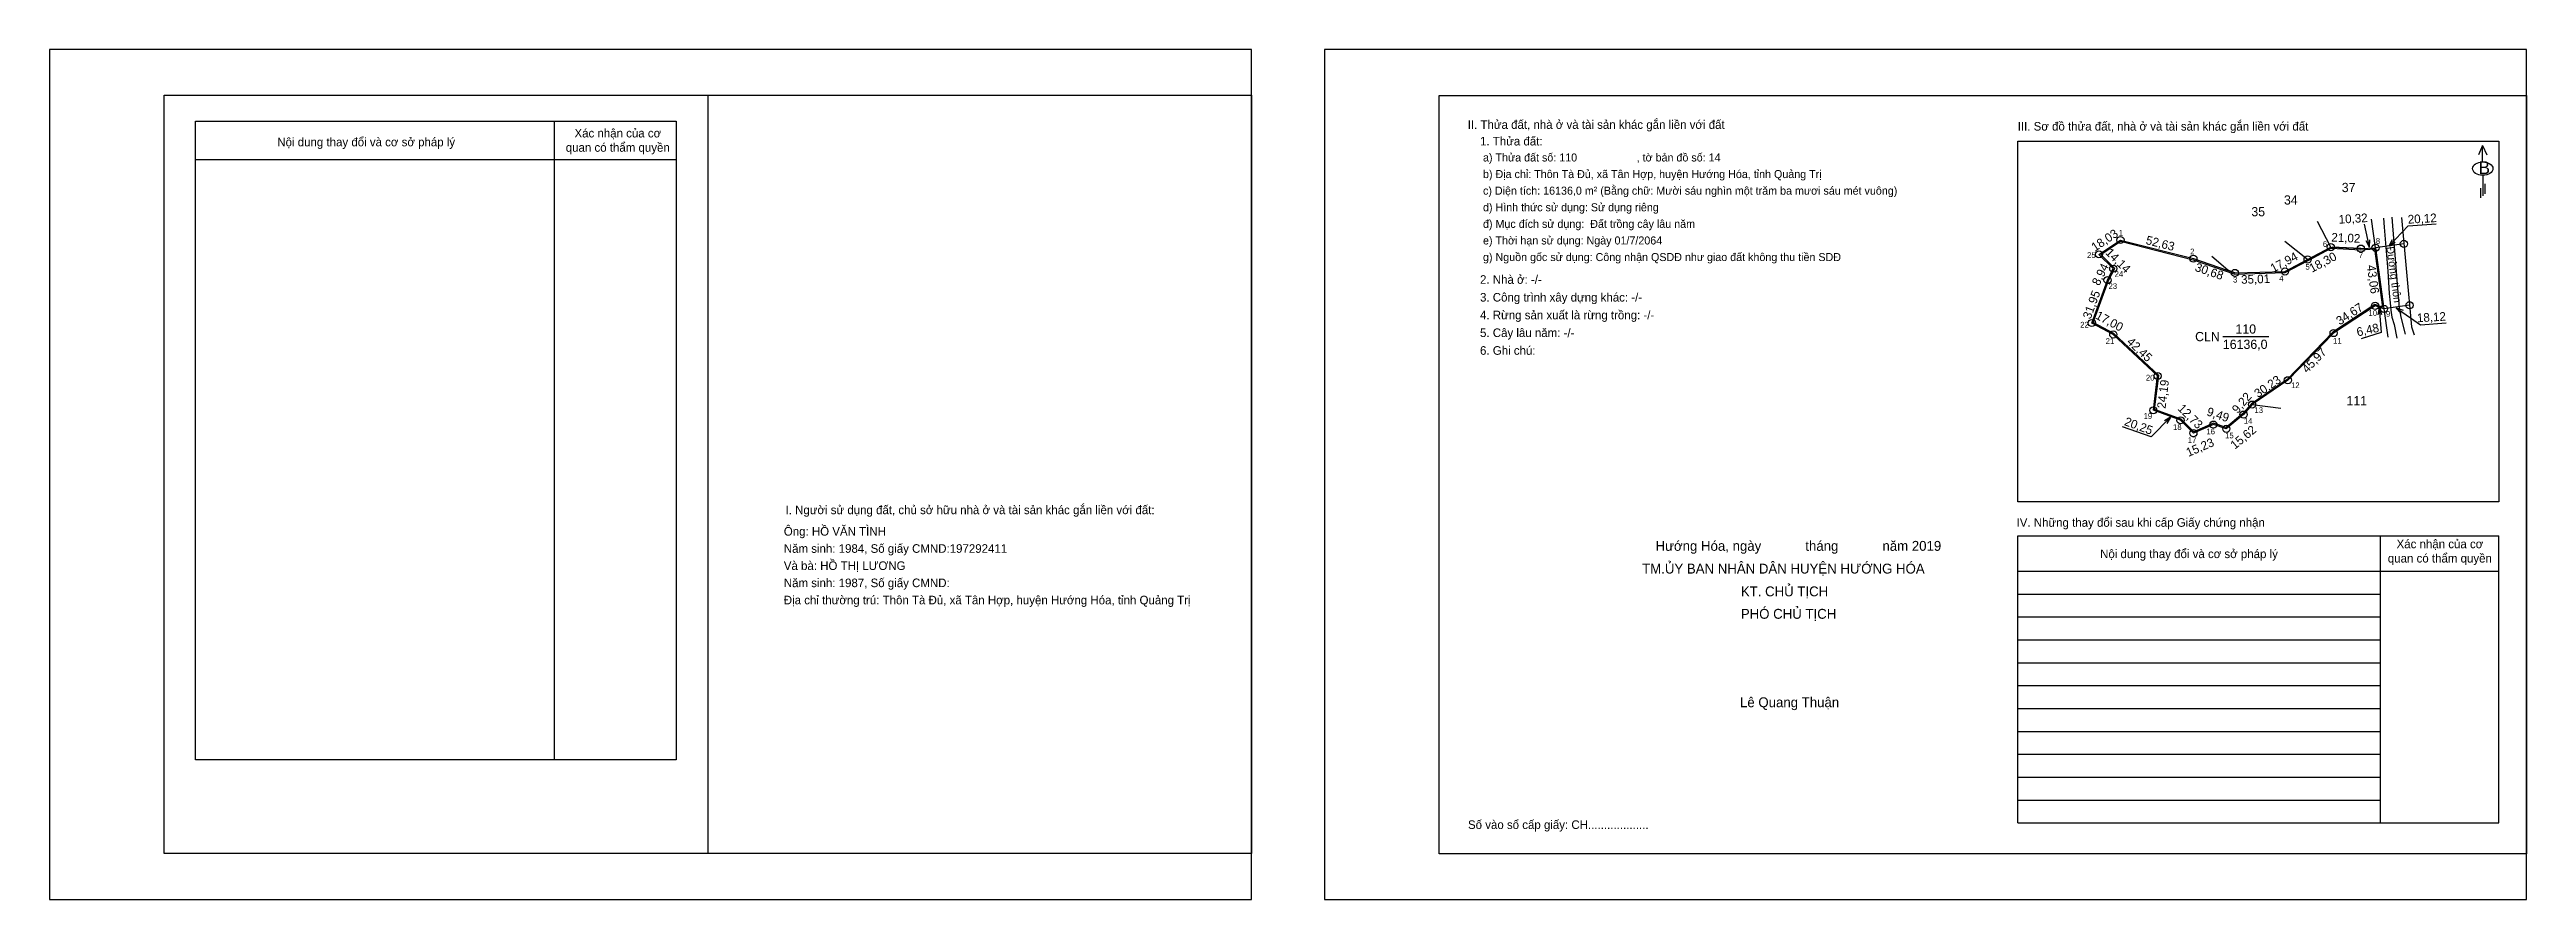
# Model space of a CAD drawing. Extents: x 551681 to 553412, y 1840159 to 1840753.
import ezdxf

# ---------------------------------------------------------------- set-up
doc = ezdxf.new("R2010")
doc.units = 0
for name, color, linetype in [('CanhThua', 7, 'Continuous'), ('ChieuDaiCanhThua', 7, 'Continuous'), ('Khung', 7, 'Continuous'), ('KhungInTrang1', 7, 'Continuous'), ('KhungInTrang2', 7, 'Continuous'), ('Level 10', 7, 'Continuous'), ('Level 2', 7, 'Continuous'), ('Level 22', 7, 'Continuous'), ('Level 23', 7, 'Continuous'), ('Level 35', 7, 'Continuous'), ('MocDinhThua', 7, 'Continuous'), ('NhanDiaChinhThua', 7, 'Continuous'), ('NhanTuCan', 7, 'Continuous'), ('ON', 7, 'Continuous'), ('RauThua', 7, 'Continuous'), ('SoHieuDinhThua', 7, 'Continuous'), ('Template', 7, 'Continuous'), ('ThongTin', 7, 'Continuous')]:
    doc.layers.add(name, color=color, linetype=linetype)

msp = doc.modelspace()

# ---------------------------------------------------------------- linework, layer by layer
at = {"layer": 'CanhThua'}
for p, q in [((553113, 1840610), (553128, 1840620)), ((553123, 1840600), (553113, 1840610)), ((553128, 1840620), (553179, 1840607)), ((553258.8, 1840606.4), (553275, 1840615)), ((553275, 1840615), (553296, 1840614)), ((553296, 1840614), (553306.3, 1840614.6)), ((553306.3, 1840614.6), (553312.2, 1840571.9)), ((553108, 1840562), (553119, 1840592)), ((553119, 1840592), (553123, 1840600)), ((553179, 1840607), (553208, 1840597)), ((553208, 1840597), (553243, 1840598)), ((553243, 1840598), (553258.8, 1840606.4)), ((553306, 1840574), (553277, 1840555)), ((553312.2, 1840571.9), (553306, 1840574)), ((553123, 1840554), (553108, 1840562)), ((553154, 1840525), (553123, 1840554)), ((553277, 1840555), (553245, 1840522)), ((553151, 1840501), (553154, 1840525)), ((553245, 1840522), (553220, 1840505)), ((553220, 1840505), (553214, 1840498)), ((553170, 1840494), (553151, 1840501)), ((553179, 1840485), (553170, 1840494)), ((553193, 1840491), (553179, 1840485)), ((553202, 1840488), (553193, 1840491)), ((553214, 1840498), (553202, 1840488))]:
    msp.add_line(p, q, dxfattribs=at)
at = {"layer": 'Khung'}
for p, q in [((552651.8, 1840721.1), (553411.8, 1840721.1)), ((552651.8, 1840191.1), (552651.8, 1840721.1)), ((553056.4, 1840437), (553056.4, 1840689.2)), ((553056.4, 1840689.2), (553392.4, 1840689.2)), ((553392.4, 1840689.2), (553392.4, 1840437)), ((553392.4, 1840437), (553056.4, 1840437))]:
    msp.add_line(p, q, dxfattribs=at)
msp.add_lwpolyline([(552520.6, 1840191.2), (551760.6, 1840191.2), (551760.6, 1840721.2), (552520.6, 1840721.2)], close=True, dxfattribs=at)
for points in [[(552140.6, 1840721.2), (552140.6, 1840191.2)], [(553411.8, 1840721.1), (553411.8, 1840191.1), (552651.8, 1840191.1)]]:
    msp.add_lwpolyline(points, dxfattribs=at)
at = {"layer": 'KhungInTrang1'}
msp.add_lwpolyline([(551680.6, 1840753.1), (551680.6, 1840159.1), (552520.6, 1840159.1), (552520.6, 1840753.1)], close=True, dxfattribs=at)
at = {"layer": 'KhungInTrang2'}
msp.add_lwpolyline([(552571.8, 1840753.1), (552571.8, 1840159.1), (553411.8, 1840159.1), (553411.8, 1840753.1)], close=True, dxfattribs=at)
at = {"layer": 'Level 10'}
for p, q in [((553326.1, 1840617.3), (553306.3, 1840614.6)), ((553330.1, 1840574.4), (553312.2, 1840571.9))]:
    msp.add_line(p, q, dxfattribs=at)
at = {"layer": 'Level 2'}
msp.add_lwpolyline([(553311.2, 1840573.1), (553305.9, 1840574.9), (553276.5, 1840555.6), (553244.5, 1840522.6), (553219.5, 1840505.6), (553213.4, 1840498.6), (553201.8, 1840488.9), (553193, 1840491.9), (553179.2, 1840485.9), (553170.4, 1840494.7), (553151.9, 1840501.5), (553154.8, 1840525.3), (553123.5, 1840554.7), (553109, 1840562.4), (553119.7, 1840591.7), (553124, 1840600.2), (553114.3, 1840609.9), (553128.1, 1840619.1), (553178.8, 1840606.2), (553207.9, 1840596.2), (553243.2, 1840597.2), (553259.2, 1840605.7), (553275.2, 1840614.2), (553296, 1840613.2), (553305.6, 1840613.8)], close=True, dxfattribs=at)
at = {"layer": 'Level 22'}
for points in [[(553311.9, 1840635.2), (553312.3, 1840629.1), (553314.8, 1840598.2), (553315.9, 1840582.7), (553316.5, 1840576.2), (553317.1, 1840570.9), (553317.8, 1840566.2), (553319.2, 1840560.9), (553321.2, 1840551.5)], [(553317.7, 1840636), (553318.2, 1840629.9), (553320.7, 1840598), (553321.8, 1840583.3), (553322.9, 1840572.5), (553323.9, 1840566), (553326.9, 1840554.1)]]:
    msp.add_lwpolyline(points, dxfattribs=at)
at = {"layer": 'Level 23'}
msp.add_lwpolyline([(553324.4, 1840635.8), (553331.5, 1840559.4), (553333.3, 1840553.8)], dxfattribs=at)
at = {"layer": 'Level 35'}
for p, q in [((553302.1, 1840615.1), (553298.5, 1840631.2)), ((553315.8, 1840615.9), (553329, 1840630)), ((553329, 1840630), (553348.7, 1840631.4)), ((553302.1, 1840615.1), (553299.8, 1840619.5)), ((553302.1, 1840615.1), (553302.3, 1840620.1)), ((553315.8, 1840615.9), (553318.2, 1840620.4)), ((553315.8, 1840615.9), (553320.1, 1840618.6)), ((553308.9, 1840572.7), (553308, 1840567.8)), ((553308.9, 1840572.7), (553310.3, 1840555.3)), ((553308.9, 1840572.7), (553310.5, 1840568)), ((553320.8, 1840572.6), (553337.7, 1840560.8)), ((553320.8, 1840572.6), (553324, 1840568.7)), ((553320.8, 1840572.6), (553325.5, 1840570.9)), ((553337.7, 1840560.8), (553355.7, 1840562.1)), ((553310.3, 1840555.3), (553296.2, 1840550.9)), ((553149.5, 1840482.4), (553129.5, 1840489.5)), ((553163, 1840496.1), (553149.5, 1840482.4)), ((553163, 1840496.1), (553158.7, 1840493.6)), ((553163, 1840496.1), (553160.5, 1840491.7))]:
    msp.add_line(p, q, dxfattribs=at)
at = {"layer": 'MocDinhThua'}
for centre in [(553113, 1840610), (553128, 1840620), (553179, 1840607), (553258.8, 1840606.4), (553275, 1840615), (553296, 1840614), (553306.3, 1840614.6), (553326.1, 1840617.3), (553119, 1840592), (553123, 1840600), (553208, 1840597), (553243, 1840598), (553306, 1840574), (553312.2, 1840571.9), (553330.1, 1840574.4), (553108, 1840562), (553123, 1840554), (553277, 1840555), (553154, 1840525), (553245, 1840522), (553220, 1840505), (553151, 1840501), (553170, 1840494), (553179, 1840485), (553193, 1840491), (553202, 1840488), (553214, 1840498)]:
    msp.add_circle(centre, 2.5, dxfattribs=at)
at = {"layer": 'NhanDiaChinhThua'}
msp.add_line((553199.6, 1840552.5), (553231.7, 1840552.5), dxfattribs=at)
at = {"layer": 'ON'}
for p, q in [((551782.6, 1840703.1), (552118.6, 1840703.1)), ((551782.6, 1840256.7), (551782.6, 1840703.1)), ((552118.6, 1840703.1), (552118.6, 1840256.7)), ((551782.6, 1840676.4), (552118.6, 1840676.4)), ((553056.4, 1840413.3), (553392.4, 1840413.3)), ((553309.5, 1840413.3), (553309.5, 1840212.7)), ((553056.4, 1840388.6), (553392.4, 1840388.6)), ((553056.4, 1840372.6), (553309.5, 1840372.6)), ((553056.4, 1840356.6), (553309.5, 1840356.6)), ((553056.4, 1840340.6), (553309.5, 1840340.6)), ((553056.4, 1840324.6), (553309.5, 1840324.6)), ((553056.4, 1840308.6), (553309.5, 1840308.6)), ((553056.4, 1840292.6), (553309.5, 1840292.6)), ((553056.4, 1840276.6), (553309.5, 1840276.6)), ((553056.4, 1840260.6), (553309.5, 1840260.6)), ((553056.4, 1840244.6), (553309.5, 1840244.6)), ((553056.4, 1840228.6), (553309.5, 1840228.6))]:
    msp.add_line(p, q, dxfattribs=at)
for points in [[(552033.2, 1840703.1), (552033.2, 1840256.7)], [(553056.4, 1840212.7), (553056.4, 1840413.3)], [(553392.4, 1840212.7), (553392.4, 1840413.3)], [(552118.6, 1840256.7), (551782.6, 1840256.7)]]:
    msp.add_lwpolyline(points, dxfattribs=at)
at = {"layer": 'RauThua'}
for p, q in [((553275, 1840615), (553265.7, 1840632.9)), ((553306.3, 1840614.6), (553303.4, 1840634.6)), ((553203, 1840599), (553191.8, 1840608.6)), ((553258.8, 1840606.4), (553243, 1840618.9)), ((553296, 1840614), (553275.9, 1840615)), ((553208, 1840597), (553203, 1840599)), ((553312.2, 1840571.9), (553314.9, 1840552)), ((553220, 1840505), (553240, 1840502.5))]:
    msp.add_line(p, q, dxfattribs=at)
at = {"layer": 'Template'}
for p, q in [((553381.1, 1840686), (553378.2, 1840679.6)), ((553381.1, 1840674.6), (553381.1, 1840686)), ((553381.1, 1840686), (553384, 1840679.6)), ((553381.2, 1840665.3), (553381.2, 1840651)), ((553379.6, 1840656.3), (553379.6, 1840649.4)), ((553382.8, 1840659.3), (553382.8, 1840652.3)), ((553056.4, 1840212.7), (553392.4, 1840212.7))]:
    msp.add_line(p, q, dxfattribs=at)
msp.add_ellipse((553381.2, 1840669.9), major_axis=(7.11, 0), ratio=0.655849, dxfattribs=at)

# ---------------------------------------------------------------- texts
at = {"layer": 'ChieuDaiCanhThua'}
for s, height, rotation, p in [('18,03', 6.05, 33.6901, (553110.2, 1840611.8)), ('10,32', 6.05, 3.3893, (553280.7, 1840631.4)), ('20,12', 6.05, 3.3893, (553329, 1840631.4)), ('14,14', 6.05, 315, (553117.1, 1840610.7)), ('52,63', 6.05, 345.6997, (553145.3, 1840617.3)), ('17,94', 6.05, 27.9936, (553234.8, 1840597.1)), ('18,30', 6.05, 27.9656, (553261.9, 1840597.1)), ('21,02', 6.05, 357.2737, (553275.3, 1840619)), ('Đường thôn', 5.5, 277.8083, (553313.8, 1840615.1)), ('8,94', 6.05, 63.4349, (553113.1, 1840587.6)), ('30,68', 6.05, 340.9744, (553179.6, 1840598.6)), ('35,01', 6.05, 1.6366, (553212.4, 1840589.4)), ('43,06', 6.05, 277.8083, (553300.2, 1840602.2)), ('31,95', 6.05, 69.8637, (553107.1, 1840564.3)), ('34,67', 6.05, 33.2317, (553281.3, 1840560.3)), ('17,00', 6.05, 331.9275, (553110, 1840565.4)), ('6,48', 6.05, 12.4401, (553293.8, 1840552.6)), ('18,12', 6.05, 3.3893, (553335.4, 1840562.5)), ('42,45', 6.05, 316.9092, (553132, 1840548.2)), ('45,97', 6.05, 45.8814, (553258.5, 1840526.6)), ('24,19', 6.05, 82.875, (553159.5, 1840501.9)), ('30,23', 6.05, 34.2157, (553224.1, 1840509.5)), ('12,73', 6.05, 315, (553167.6, 1840501.8)), ('9,22', 6.05, 49.3987, (553209.9, 1840498.3)), ('20,25', 6.05, 339.7751, (553130.2, 1840490.8)), ('9,49', 6.05, 341.5651, (553187.8, 1840497.6)), ('15,62', 6.05, 39.8056, (553208, 1840473.4)), ('15,23', 6.05, 23.1986, (553175.5, 1840468.4))]:
    msp.add_text(s, height=height, rotation=rotation, dxfattribs=at).set_placement(p)
at = {"layer": 'NhanDiaChinhThua'}
for s, p in [('110', (553208.4, 1840554.6)), ('CLN', (553180.2, 1840549.3)), ('16136,0', (553199.6, 1840543.9))]:
    msp.add_text(s, height=6.45, dxfattribs=at).set_placement(p)
at = {"layer": 'NhanTuCan'}
for s, p in [('37', (553282.7, 1840653.5)), ('35', (553219.5, 1840636.6)), ('34', (553242.3, 1840644.8)), ('111', (553286, 1840504.5))]:
    msp.add_text(s, height=6.45, dxfattribs=at).set_placement(p)
at = {"layer": 'ON'}
for s, height, p in [('Xác nhận của cơ ', 6, (552047.5, 1840691.7)), ('Nội dung thay đổi và cơ sở pháp lý', 6, (551839.8, 1840685.5)), ('quan có thẩm quyền', 6, (552041.4, 1840681.7)), ('I. Người sử dụng đất, chủ sở hữu nhà ở và tài sản khác gắn liền với đất:', 6, (552195, 1840428.4)), ('IV. Những thay đổi sau khi cấp Giấy chứng nhận', 6, (553055.4, 1840419.6)), ('Nội dung thay đổi và cơ sở pháp lý', 6, (553113.8, 1840397.7)), ('quan có thẩm quyền', 6, (553314.9, 1840394.6)), ('Xác nhận của cơ ', 6, (553321, 1840404.6)), ('Lê Quang Thuận', 6.907, (552862.1, 1840293.5))]:
    msp.add_text(s, height=height, dxfattribs=at).set_placement(p)
at = {"layer": 'SoHieuDinhThua'}
for s, p in [('1', (553126.9, 1840623.1)), ('25', (553104.7, 1840607.5)), ('2', (553176.8, 1840610)), ('6', (553269.5, 1840615.2)), ('7', (553294.6, 1840607.4)), ('8', (553306.5, 1840617.3)), ('24', (553124, 1840594.3)), ('3', (553206.7, 1840590.3)), ('4', (553239, 1840591.2)), ('5', (553257.3, 1840599.3)), ('23', (553119.7, 1840585.8)), ('22', (553099.9, 1840558.8)), ('10', (553301.4, 1840567)), ('9', (553313.6, 1840566.4)), ('21', (553117.7, 1840547.4)), ('11', (553276.6, 1840547.5)), ('20', (553145.8, 1840521.8)), ('12', (553247.3, 1840516.5)), ('19', (553144.2, 1840495)), ('18', (553164.8, 1840487.3)), ('16', (553188.1, 1840484.2)), ('14', (553214.3, 1840491.6)), ('13', (553221.7, 1840499.1)), ('17', (553175.1, 1840478.2)), ('15', (553201.2, 1840481.4))]:
    msp.add_text(s, height=4, dxfattribs=at).set_placement(p)
at = {"layer": 'Template'}
for s, height, p in [('II. Thửa đất, nhà ở và tài sản khác gắn liền với đất', 6, (552671.8, 1840697.7)), ('III. Sơ đồ thửa đất, nhà ở và tài sản khác gắn liền với đất', 6, (553056.2, 1840696.5)), ('B', 9, (553378.3, 1840666.1)), ('Hướng Hóa, ngày            tháng            năm 2019', 6.907, (552803.1, 1840402.8)), ('TM.ỦY BAN NHÂN DÂN HUYỆN HƯỚNG HÓA', 6.907, (552793.7, 1840386.9)), ('KT. CHỦ TỊCH', 6.907, (552862.7, 1840371)), ('PHÓ CHỦ TỊCH', 6.907, (552862.7, 1840355.3)), ('Số vào sổ cấp giấy: CH...................', 6, (552672, 1840208.4))]:
    msp.add_text(s, height=height, dxfattribs=at).set_placement(p)
at = {"layer": 'ThongTin'}
for s, height, p in [('1. Thửa đất: ', 6, (552680.4, 1840686.1)), (' a) Thửa đất số: 110                    , tờ bản đồ số: 14', 5.6, (552680.4, 1840674.9)), (' b) Địa chỉ: Thôn Tà Đủ, xã Tân Hợp, huyện Hướng Hóa, tỉnh Quảng Trị', 5.6, (552680.4, 1840663.3)), (' c) Diện tích: 16136,0 m² (Bằng chữ: Mười sáu nghìn một trăm ba mươi sáu mét vuông)', 5.6, (552680.4, 1840651.7)), (' d) Hình thức sử dụng: Sử dụng riêng', 5.6, (552680.4, 1840640.1)), (' đ) Mục đích sử dụng:  Đất trồng cây lâu năm', 5.6, (552680.4, 1840628.5)), (' e) Thời hạn sử dụng: Ngày 01/7/2064', 5.6, (552680.4, 1840616.9)), (' g) Nguồn gốc sử dụng: Công nhận QSDĐ như giao đất không thu tiền SDĐ', 5.6, (552680.4, 1840605.3)), ('2. Nhà ở: -/-', 6, (552680.4, 1840589.4)), ('3. Công trình xây dựng khác: -/-', 6, (552680.4, 1840577)), ('4. Rừng sản xuất là rừng trồng: -/-', 6, (552680.4, 1840564.6)), ('5. Cây lâu năm: -/-', 6, (552680.4, 1840552.2)), ('6. Ghi chú:', 6, (552680.4, 1840539.8)), ('Ông: HỒ VĂN TÌNH', 6, (552193.8, 1840413.4)), ('Năm sinh: 1984, Số giấy CMND:197292411', 6, (552193.8, 1840401.4)), ('Và bà: HỒ THỊ LƯƠNG', 6, (552193.8, 1840389.4)), ('Năm sinh: 1987, Số giấy CMND:', 6, (552193.8, 1840377.4)), ('Địa chỉ thường trú: Thôn Tà Đủ, xã Tân Hợp, huyện Hướng Hóa, tỉnh Quảng Trị', 6, (552193.8, 1840365.4))]:
    msp.add_text(s, height=height, dxfattribs=at).set_placement(p)

doc.saveas('drawing.dxf')
